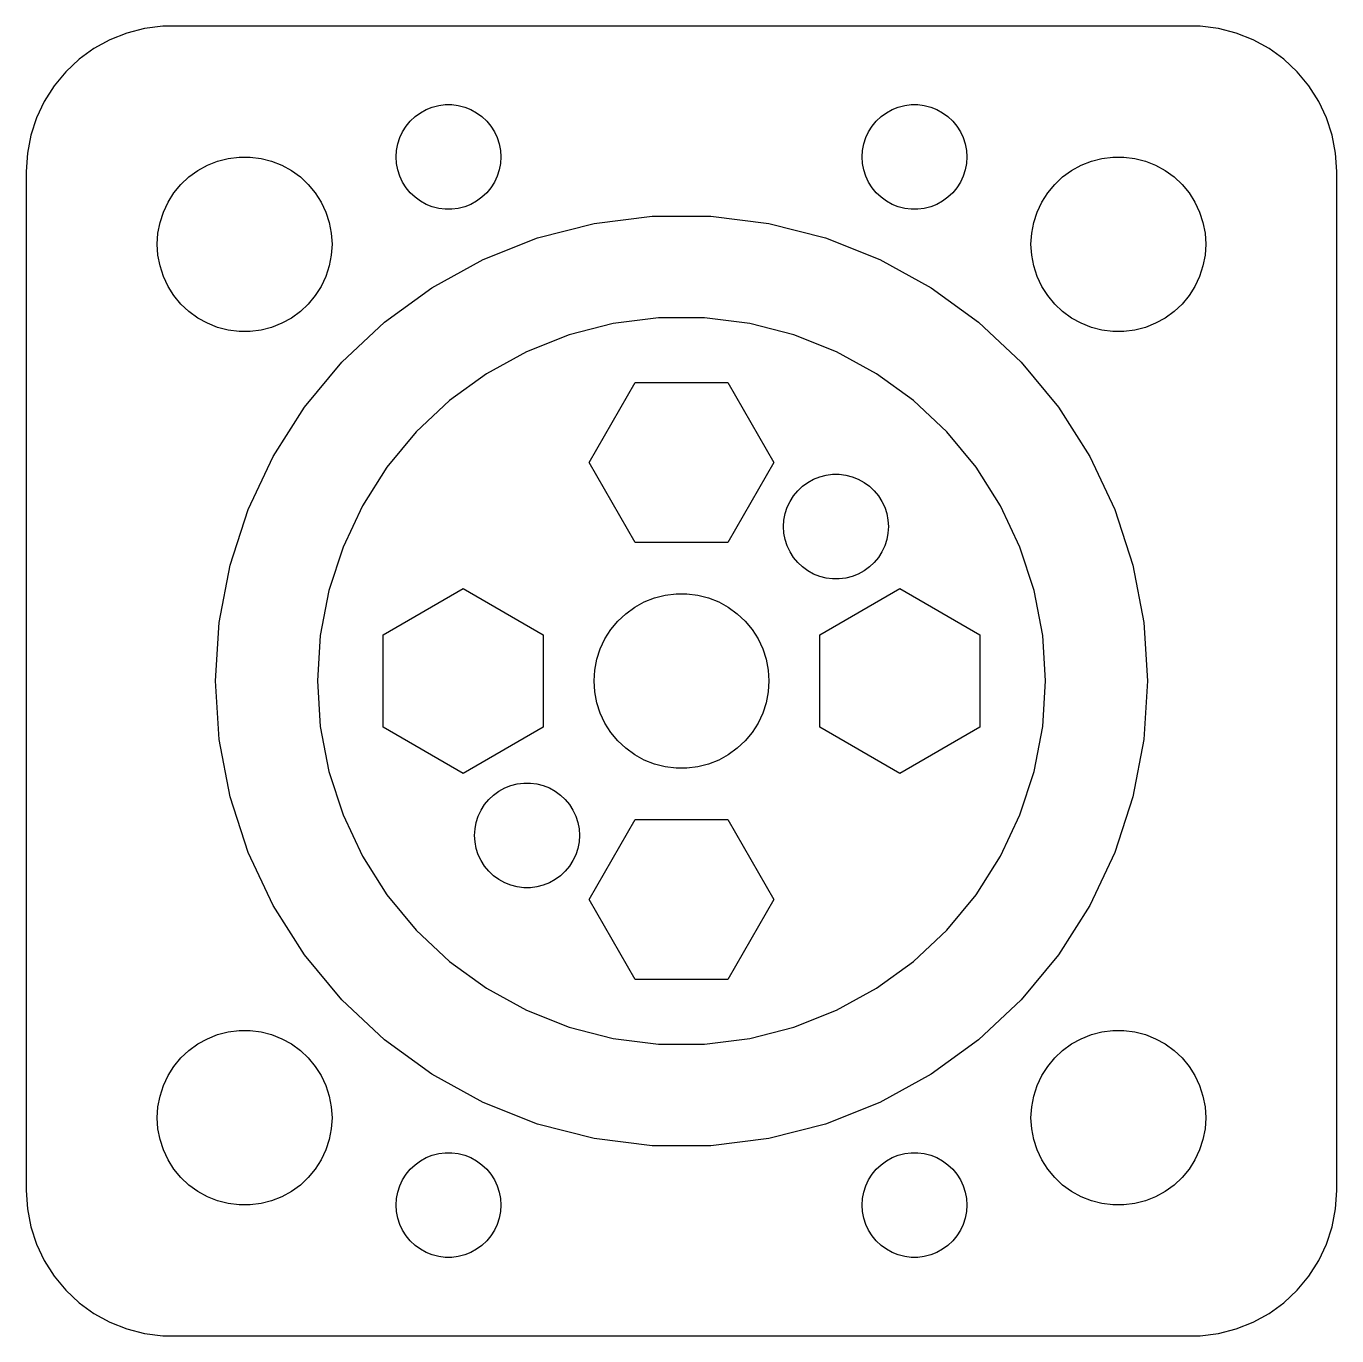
# Model space of a CAD drawing. Header units: metres. Extents: x -22 to 82, y 32 to 130.
# Drawn here: x -22.5 to 22.5, y 31.51 to 76.49 of the extents above; entities that cross this region are included whole.
import ezdxf

# ---------------------------------------------------------------- set-up
doc = ezdxf.new("R2010")
doc.units = ezdxf.units.M

msp = doc.modelspace()

# ---------------------------------------------------------------- linework, layer by layer
for p, q in [((-19.0451, 76.2553), (-19.6289, 76.0241)), ((-18.4369, 76.4114), (-19.0451, 76.2553)), ((-17.8139, 76.4901), (-18.4369, 76.4114)), ((17.8139, 76.4901), (-17.8139, 76.4901)), ((18.4369, 76.4114), (17.8139, 76.4901)), ((19.0451, 76.2553), (18.4369, 76.4114)), ((19.6289, 76.0241), (19.0451, 76.2553)), ((-20.1791, 75.7216), (-20.6871, 75.3526)), ((-19.6289, 76.0241), (-20.1791, 75.7216)), ((20.1791, 75.7216), (19.6289, 76.0241)), ((20.6871, 75.3526), (20.1791, 75.7216)), ((-20.6871, 75.3526), (-21.1448, 74.9227)), ((21.1448, 74.9227), (20.6871, 75.3526)), ((-21.1448, 74.9227), (-21.5451, 74.4389)), ((21.5451, 74.4389), (21.1448, 74.9227)), ((-21.5451, 74.4389), (-21.8815, 73.9088)), ((21.8815, 73.9088), (21.5451, 74.4389)), ((-21.8815, 73.9088), (-22.1489, 73.3406)), ((22.1489, 73.3406), (21.8815, 73.9088)), ((-9.31213, 73.2322), (-9.14735, 73.3869)), ((-9.14735, 73.3869), (-8.96448, 73.5198)), ((-8.96448, 73.5198), (-8.76639, 73.6287)), ((-8.76639, 73.6287), (-8.55623, 73.7119)), ((-8.55623, 73.7119), (-8.33728, 73.7681)), ((-8.33728, 73.7681), (-8.11302, 73.7964)), ((-8.11302, 73.7964), (-7.88696, 73.7964)), ((-7.88696, 73.7964), (-7.6627, 73.7681)), ((-7.6627, 73.7681), (-7.44376, 73.7119)), ((-7.44376, 73.7119), (-7.2336, 73.6287)), ((-7.2336, 73.6287), (-7.03551, 73.5198)), ((-7.03551, 73.5198), (-6.85263, 73.3869)), ((-6.85263, 73.3869), (-6.68785, 73.2322)), ((6.68785, 73.2322), (6.85263, 73.3869)), ((6.85263, 73.3869), (7.03551, 73.5198)), ((7.03551, 73.5198), (7.2336, 73.6287)), ((7.2336, 73.6287), (7.44376, 73.7119)), ((7.44376, 73.7119), (7.6627, 73.7681)), ((7.6627, 73.7681), (7.88696, 73.7964)), ((7.88696, 73.7964), (8.11302, 73.7964)), ((8.11302, 73.7964), (8.33728, 73.7681)), ((8.33728, 73.7681), (8.55623, 73.7119)), ((8.55623, 73.7119), (8.76639, 73.6287)), ((8.76639, 73.6287), (8.96448, 73.5198)), ((8.96448, 73.5198), (9.14735, 73.3869)), ((9.14735, 73.3869), (9.31213, 73.2322)), ((-22.1489, 73.3406), (-22.3429, 72.7434)), ((-9.57735, 72.8672), (-9.45622, 73.058)), ((-9.45622, 73.058), (-9.31213, 73.2322)), ((-6.68785, 73.2322), (-6.54376, 73.058)), ((-6.54376, 73.058), (-6.42264, 72.8672)), ((6.42264, 72.8672), (6.54376, 73.058)), ((6.54376, 73.058), (6.68785, 73.2322)), ((9.31213, 73.2322), (9.45622, 73.058)), ((9.45622, 73.058), (9.57735, 72.8672)), ((22.3429, 72.7434), (22.1489, 73.3406)), ((-22.3429, 72.7434), (-22.4606, 72.1267)), ((-9.74344, 72.4476), (-9.67358, 72.6626)), ((-9.67358, 72.6626), (-9.57735, 72.8672)), ((-6.42264, 72.8672), (-6.3264, 72.6626)), ((-6.3264, 72.6626), (-6.25655, 72.4476)), ((6.25655, 72.4476), (6.3264, 72.6626)), ((6.3264, 72.6626), (6.42264, 72.8672)), ((9.57735, 72.8672), (9.67358, 72.6626)), ((9.67358, 72.6626), (9.74344, 72.4476)), ((22.4606, 72.1267), (22.3429, 72.7434)), ((-22.4606, 72.1267), (-22.5, 71.5)), ((-9.79999, 72), (-9.7858, 72.2256)), ((-9.7858, 71.7744), (-9.79999, 72)), ((-9.7858, 72.2256), (-9.74344, 72.4476)), ((-6.25655, 72.4476), (-6.21419, 72.2256)), ((-6.21419, 72.2256), (-6.2, 72)), ((-6.2, 72), (-6.21419, 71.7744)), ((6.2, 72), (6.21419, 72.2256)), ((6.21419, 71.7744), (6.2, 72)), ((6.21419, 72.2256), (6.25655, 72.4476)), ((9.74344, 72.4476), (9.7858, 72.2256)), ((9.7858, 72.2256), (9.79999, 72)), ((9.79999, 72), (9.7858, 71.7744)), ((22.5, 71.5), (22.4606, 72.1267)), ((-16.6075, 71.533), (-16.2773, 71.7145)), ((-16.2773, 71.7145), (-15.927, 71.8532)), ((-15.927, 71.8532), (-15.5621, 71.9469)), ((-15.5621, 71.9469), (-15.1884, 71.9941)), ((-15.1884, 71.9941), (-14.8116, 71.9941)), ((-14.8116, 71.9941), (-14.4379, 71.9469)), ((-14.4379, 71.9469), (-14.0729, 71.8532)), ((-14.0729, 71.8532), (-13.7227, 71.7145)), ((-13.7227, 71.7145), (-13.3925, 71.533)), ((-9.74344, 71.5524), (-9.7858, 71.7744)), ((-9.67358, 71.3374), (-9.74344, 71.5524)), ((-6.25655, 71.5524), (-6.3264, 71.3374)), ((-6.21419, 71.7744), (-6.25655, 71.5524)), ((6.25655, 71.5524), (6.21419, 71.7744)), ((6.3264, 71.3374), (6.25655, 71.5524)), ((9.74344, 71.5524), (9.67358, 71.3374)), ((9.7858, 71.7744), (9.74344, 71.5524)), ((13.3925, 71.533), (13.7227, 71.7145)), ((13.7227, 71.7145), (14.0729, 71.8532)), ((14.0729, 71.8532), (14.4379, 71.9469)), ((14.4379, 71.9469), (14.8116, 71.9941)), ((14.8116, 71.9941), (15.1884, 71.9941)), ((15.1884, 71.9941), (15.5621, 71.9469)), ((15.5621, 71.9469), (15.927, 71.8532)), ((15.927, 71.8532), (16.2773, 71.7145)), ((16.2773, 71.7145), (16.6075, 71.533)), ((-22.5, 71.5), (-22.5, 36.5)), ((-17.1869, 71.0536), (-16.9123, 71.3115)), ((-16.9123, 71.3115), (-16.6075, 71.533)), ((-13.3925, 71.533), (-13.0877, 71.3115)), ((-13.0877, 71.3115), (-12.8131, 71.0536)), ((-9.57735, 71.1328), (-9.67358, 71.3374)), ((-9.45622, 70.942), (-9.57735, 71.1328)), ((-6.42264, 71.1328), (-6.54376, 70.942)), ((-6.3264, 71.3374), (-6.42264, 71.1328)), ((6.42264, 71.1328), (6.3264, 71.3374)), ((6.54376, 70.942), (6.42264, 71.1328)), ((9.57735, 71.1328), (9.45622, 70.942)), ((9.67358, 71.3374), (9.57735, 71.1328)), ((12.8131, 71.0536), (13.0877, 71.3115)), ((13.0877, 71.3115), (13.3925, 71.533)), ((16.6075, 71.533), (16.9123, 71.3115)), ((16.9123, 71.3115), (17.1869, 71.0536)), ((22.5, 36.5), (22.5, 71.5)), ((-17.6289, 70.4453), (-17.427, 70.7634)), ((-17.427, 70.7634), (-17.1869, 71.0536)), ((-12.8131, 71.0536), (-12.5729, 70.7634)), ((-12.5729, 70.7634), (-12.3711, 70.4453)), ((-9.31213, 70.7678), (-9.45622, 70.942)), ((-9.14735, 70.6131), (-9.31213, 70.7678)), ((-6.68785, 70.7678), (-6.85263, 70.6131)), ((-6.54376, 70.942), (-6.68785, 70.7678)), ((6.68785, 70.7678), (6.54376, 70.942)), ((6.85263, 70.6131), (6.68785, 70.7678)), ((9.31213, 70.7678), (9.14735, 70.6131)), ((9.45622, 70.942), (9.31213, 70.7678)), ((12.3711, 70.4453), (12.5729, 70.7634)), ((12.5729, 70.7634), (12.8131, 71.0536)), ((17.1869, 71.0536), (17.427, 70.7634)), ((17.427, 70.7634), (17.6289, 70.4453)), ((-17.7893, 70.1044), (-17.6289, 70.4453)), ((-12.3711, 70.4453), (-12.2107, 70.1044)), ((-8.96448, 70.4802), (-9.14735, 70.6131)), ((-8.76639, 70.3713), (-8.96448, 70.4802)), ((-8.55623, 70.2881), (-8.76639, 70.3713)), ((-8.33728, 70.2319), (-8.55623, 70.2881)), ((-8.11302, 70.2036), (-8.33728, 70.2319)), ((-7.88696, 70.2036), (-8.11302, 70.2036)), ((-7.6627, 70.2319), (-7.88696, 70.2036)), ((-7.44376, 70.2881), (-7.6627, 70.2319)), ((-7.2336, 70.3713), (-7.44376, 70.2881)), ((-7.03551, 70.4802), (-7.2336, 70.3713)), ((-6.85263, 70.6131), (-7.03551, 70.4802)), ((7.03551, 70.4802), (6.85263, 70.6131)), ((7.2336, 70.3713), (7.03551, 70.4802)), ((7.44376, 70.2881), (7.2336, 70.3713)), ((7.6627, 70.2319), (7.44376, 70.2881)), ((7.88696, 70.2036), (7.6627, 70.2319)), ((8.11302, 70.2036), (7.88696, 70.2036)), ((8.33728, 70.2319), (8.11302, 70.2036)), ((8.55623, 70.2881), (8.33728, 70.2319)), ((8.76639, 70.3713), (8.55623, 70.2881)), ((8.96448, 70.4802), (8.76639, 70.3713)), ((9.14735, 70.6131), (8.96448, 70.4802)), ((12.2107, 70.1044), (12.3711, 70.4453)), ((17.6289, 70.4453), (17.7893, 70.1044)), ((-17.9057, 69.7461), (-17.7893, 70.1044)), ((-12.2107, 70.1044), (-12.0942, 69.7461)), ((-2.99809, 69.7166), (-1.00464, 69.9684)), ((-1.00464, 69.9684), (1.00464, 69.9684)), ((1.00464, 69.9684), (2.99809, 69.7166)), ((12.0942, 69.7461), (12.2107, 70.1044)), ((17.7893, 70.1044), (17.9057, 69.7461)), ((-18, 69), (-17.9763, 69.376)), ((-17.9763, 69.376), (-17.9057, 69.7461)), ((-12.0942, 69.7461), (-12.0237, 69.376)), ((-12.0237, 69.376), (-12, 69)), ((-4.94426, 69.2169), (-2.99809, 69.7166)), ((2.99809, 69.7166), (4.94426, 69.2169)), ((12, 69), (12.0237, 69.376)), ((12.0237, 69.376), (12.0942, 69.7461)), ((17.9057, 69.7461), (17.9763, 69.376)), ((17.9763, 69.376), (18, 69)), ((-17.9763, 68.624), (-18, 69)), ((-12, 69), (-12.0237, 68.624)), ((-6.81245, 68.4772), (-4.94426, 69.2169)), ((4.94426, 69.2169), (6.81245, 68.4772)), ((12.0237, 68.624), (12, 69)), ((18, 69), (17.9763, 68.624)), ((-17.9057, 68.2539), (-17.9763, 68.624)), ((-12.0237, 68.624), (-12.0942, 68.2539)), ((-8.57323, 67.5092), (-6.81245, 68.4772)), ((6.81245, 68.4772), (8.57323, 67.5092)), ((12.0942, 68.2539), (12.0237, 68.624)), ((17.9763, 68.624), (17.9057, 68.2539)), ((-17.7893, 67.8956), (-17.9057, 68.2539)), ((-12.0942, 68.2539), (-12.2107, 67.8956)), ((12.2107, 67.8956), (12.0942, 68.2539)), ((17.9057, 68.2539), (17.7893, 67.8956)), ((-17.6289, 67.5547), (-17.7893, 67.8956)), ((-17.427, 67.2366), (-17.6289, 67.5547)), ((-12.3711, 67.5547), (-12.5729, 67.2366)), ((-12.2107, 67.8956), (-12.3711, 67.5547)), ((-10.1988, 66.3282), (-8.57323, 67.5092)), ((8.57323, 67.5092), (10.1988, 66.3282)), ((12.3711, 67.5547), (12.2107, 67.8956)), ((12.5729, 67.2366), (12.3711, 67.5547)), ((17.6289, 67.5547), (17.427, 67.2366)), ((17.7893, 67.8956), (17.6289, 67.5547)), ((-17.1869, 66.9464), (-17.427, 67.2366)), ((-12.5729, 67.2366), (-12.8131, 66.9464)), ((12.8131, 66.9464), (12.5729, 67.2366)), ((17.427, 67.2366), (17.1869, 66.9464)), ((-16.9123, 66.6884), (-17.1869, 66.9464)), ((-16.6075, 66.467), (-16.9123, 66.6884)), ((-13.0877, 66.6884), (-13.3925, 66.467)), ((-12.8131, 66.9464), (-13.0877, 66.6884)), ((13.0877, 66.6884), (12.8131, 66.9464)), ((13.3925, 66.467), (13.0877, 66.6884)), ((16.9123, 66.6884), (16.6075, 66.467)), ((17.1869, 66.9464), (16.9123, 66.6884)), ((-16.2773, 66.2855), (-16.6075, 66.467)), ((-15.927, 66.1468), (-16.2773, 66.2855)), ((-13.7227, 66.2855), (-14.0729, 66.1468)), ((-13.3925, 66.467), (-13.7227, 66.2855)), ((-11.6635, 64.9527), (-10.1988, 66.3282)), ((-2.34225, 66.2786), (-3.8627, 65.8882)), ((-0.78487, 66.4753), (-2.34225, 66.2786)), ((0.78487, 66.4753), (-0.78487, 66.4753)), ((2.34225, 66.2786), (0.78487, 66.4753)), ((3.8627, 65.8882), (2.34225, 66.2786)), ((10.1988, 66.3282), (11.6635, 64.9527)), ((13.7227, 66.2855), (13.3925, 66.467)), ((14.0729, 66.1468), (13.7227, 66.2855)), ((16.2773, 66.2855), (15.927, 66.1468)), ((16.6075, 66.467), (16.2773, 66.2855)), ((-15.5621, 66.0531), (-15.927, 66.1468)), ((-15.1884, 66.0059), (-15.5621, 66.0531)), ((-14.8116, 66.0059), (-15.1884, 66.0059)), ((-14.4379, 66.0531), (-14.8116, 66.0059)), ((-14.0729, 66.1468), (-14.4379, 66.0531)), ((-3.8627, 65.8882), (-5.32224, 65.3103)), ((5.32224, 65.3103), (3.8627, 65.8882)), ((14.4379, 66.0531), (14.0729, 66.1468)), ((14.8116, 66.0059), (14.4379, 66.0531)), ((15.1884, 66.0059), (14.8116, 66.0059)), ((15.5621, 66.0531), (15.1884, 66.0059)), ((15.927, 66.1468), (15.5621, 66.0531)), ((-5.32224, 65.3103), (-6.69783, 64.5541)), ((6.69783, 64.5541), (5.32224, 65.3103)), ((-12.9443, 63.4046), (-11.6635, 64.9527)), ((11.6635, 64.9527), (12.9443, 63.4046)), ((-6.69783, 64.5541), (-7.96779, 63.6314)), ((7.96779, 63.6314), (6.69783, 64.5541)), ((-3.17349, 61.5), (-1.58675, 64.2483)), ((-1.58675, 64.2483), (1.58675, 64.2483)), ((1.58675, 64.2483), (3.17349, 61.5)), ((-7.96779, 63.6314), (-9.11211, 62.5568)), ((9.11211, 62.5568), (7.96779, 63.6314)), ((-14.0209, 61.7081), (-12.9443, 63.4046)), ((12.9443, 63.4046), (14.0209, 61.7081)), ((-9.11211, 62.5568), (-10.1127, 61.3473)), ((10.1127, 61.3473), (9.11211, 62.5568)), ((-14.8764, 59.89), (-14.0209, 61.7081)), ((14.0209, 61.7081), (14.8764, 59.89)), ((-10.1127, 61.3473), (-10.9538, 60.0219)), ((-1.58675, 58.7517), (-3.17349, 61.5)), ((3.17349, 61.5), (1.58675, 58.7517)), ((10.9538, 60.0219), (10.1127, 61.3473)), ((4.15562, 60.6899), (4.3385, 60.8228)), ((4.3385, 60.8228), (4.53659, 60.9317)), ((4.53659, 60.9317), (4.74677, 61.0149)), ((4.74677, 61.0149), (4.96571, 61.0711)), ((4.96571, 61.0711), (5.18997, 61.0994)), ((5.18997, 61.0994), (5.41602, 61.0994)), ((5.41602, 61.0994), (5.64027, 61.0711)), ((5.64027, 61.0711), (5.85922, 61.0149)), ((5.85922, 61.0149), (6.0694, 60.9317)), ((6.0694, 60.9317), (6.26749, 60.8228)), ((6.26749, 60.8228), (6.45035, 60.6899)), ((3.72565, 60.1702), (3.84676, 60.361)), ((3.84676, 60.361), (3.99084, 60.5352)), ((3.99084, 60.5352), (4.15562, 60.6899)), ((6.45035, 60.6899), (6.61514, 60.5352)), ((6.61514, 60.5352), (6.75922, 60.361)), ((6.75922, 60.361), (6.88034, 60.1702)), ((-15.4973, 57.979), (-14.8764, 59.89)), ((-10.9538, 60.0219), (-11.6222, 58.6015)), ((3.55954, 59.7506), (3.62939, 59.9656)), ((3.62939, 59.9656), (3.72565, 60.1702)), ((6.88034, 60.1702), (6.97659, 59.9656)), ((6.97659, 59.9656), (7.04645, 59.7506)), ((11.6222, 58.6015), (10.9538, 60.0219)), ((14.8764, 59.89), (15.4973, 57.979)), ((3.50299, 59.303), (3.51718, 59.5286)), ((3.51718, 59.5286), (3.55954, 59.7506)), ((7.04645, 59.7506), (7.08879, 59.5286)), ((7.08879, 59.5286), (7.103, 59.303)), ((3.51718, 59.0774), (3.50299, 59.303)), ((3.55954, 58.8553), (3.51718, 59.0774)), ((7.08879, 59.0774), (7.04645, 58.8553)), ((7.103, 59.303), (7.08879, 59.0774)), ((-11.6222, 58.6015), (-12.1073, 57.1086)), ((1.58675, 58.7517), (-1.58675, 58.7517)), ((3.62939, 58.6404), (3.55954, 58.8553)), ((3.72565, 58.4358), (3.62939, 58.6404)), ((6.97659, 58.6404), (6.88034, 58.4358)), ((7.04645, 58.8553), (6.97659, 58.6404)), ((12.1073, 57.1086), (11.6222, 58.6015)), ((3.84676, 58.245), (3.72565, 58.4358)), ((3.99084, 58.0708), (3.84676, 58.245)), ((4.15562, 57.9161), (3.99084, 58.0708)), ((6.61514, 58.0708), (6.45035, 57.9161)), ((6.75922, 58.245), (6.61514, 58.0708)), ((6.88034, 58.4358), (6.75922, 58.245)), ((-15.8738, 56.0053), (-15.4973, 57.979)), ((4.3385, 57.7832), (4.15562, 57.9161)), ((4.53659, 57.6743), (4.3385, 57.7832)), ((4.74677, 57.5911), (4.53659, 57.6743)), ((6.0694, 57.6743), (5.85922, 57.5911)), ((6.26749, 57.7832), (6.0694, 57.6743)), ((6.45035, 57.9161), (6.26749, 57.7832)), ((15.4973, 57.979), (15.8738, 56.0053)), ((-10.2483, 55.5867), (-7.49998, 57.1735)), ((-7.49998, 57.1735), (-4.75166, 55.5867)), ((4.96571, 57.5349), (4.74677, 57.5911)), ((4.75166, 55.5867), (7.5, 57.1735)), ((5.18997, 57.5065), (4.96571, 57.5349)), ((5.41602, 57.5065), (5.18997, 57.5065)), ((5.64027, 57.5349), (5.41602, 57.5065)), ((5.85922, 57.5911), (5.64027, 57.5349)), ((7.5, 57.1735), (10.2483, 55.5867)), ((-12.1073, 57.1086), (-12.4014, 55.5667)), ((-1.60747, 56.533), (-1.27733, 56.7145)), ((-1.27733, 56.7145), (-0.92705, 56.8532)), ((-0.92705, 56.8532), (-0.56213, 56.9469)), ((-0.56213, 56.9469), (-0.18837, 56.9941)), ((-0.18837, 56.9941), (0.18837, 56.9941)), ((0.18837, 56.9941), (0.56213, 56.9469)), ((0.56213, 56.9469), (0.92705, 56.8532)), ((0.92705, 56.8532), (1.27733, 56.7145)), ((1.27733, 56.7145), (1.60747, 56.533)), ((12.4014, 55.5667), (12.1073, 57.1086)), ((-2.1869, 56.0536), (-1.91226, 56.3115)), ((-1.91226, 56.3115), (-1.60747, 56.533)), ((1.60747, 56.533), (1.91226, 56.3115)), ((1.91226, 56.3115), (2.1869, 56.0536)), ((-16, 54), (-15.8738, 56.0053)), ((-2.42705, 55.7634), (-2.1869, 56.0536)), ((2.1869, 56.0536), (2.42705, 55.7634)), ((15.8738, 56.0053), (16, 54)), ((-12.4014, 55.5667), (-12.5, 54)), ((-10.2483, 52.4133), (-10.2483, 55.5867)), ((-4.75166, 55.5867), (-4.75166, 52.4133)), ((-2.78932, 55.1044), (-2.62891, 55.4453)), ((-2.62891, 55.4453), (-2.42705, 55.7634)), ((2.42705, 55.7634), (2.62891, 55.4453)), ((2.62891, 55.4453), (2.78932, 55.1044)), ((4.75166, 52.4133), (4.75166, 55.5867)), ((10.2483, 55.5867), (10.2483, 52.4133)), ((12.5, 54), (12.4014, 55.5667)), ((-2.90575, 54.7461), (-2.78932, 55.1044)), ((2.78932, 55.1044), (2.90575, 54.7461)), ((-2.97633, 54.376), (-2.90575, 54.7461)), ((2.90575, 54.7461), (2.97633, 54.376)), ((-15.8738, 51.9947), (-16, 54)), ((-12.5, 54), (-12.4014, 52.4333)), ((-3, 54), (-2.97633, 54.376)), ((-2.97633, 53.624), (-3, 54)), ((2.97633, 54.376), (3, 54)), ((3, 54), (2.97633, 53.624)), ((12.4014, 52.4333), (12.5, 54)), ((16, 54), (15.8738, 51.9947)), ((-2.90575, 53.2539), (-2.97633, 53.624)), ((2.97633, 53.624), (2.90575, 53.2539)), ((-2.78932, 52.8956), (-2.90575, 53.2539)), ((2.90575, 53.2539), (2.78932, 52.8956)), ((-2.62891, 52.5547), (-2.78932, 52.8956)), ((2.78932, 52.8956), (2.62891, 52.5547)), ((-12.4014, 52.4333), (-12.1073, 50.8914)), ((-7.5, 50.8265), (-10.2483, 52.4133)), ((-4.75166, 52.4133), (-7.5, 50.8265)), ((-2.42705, 52.2366), (-2.62891, 52.5547)), ((-2.1869, 51.9464), (-2.42705, 52.2366)), ((2.42705, 52.2366), (2.1869, 51.9464)), ((2.62891, 52.5547), (2.42705, 52.2366)), ((7.49998, 50.8265), (4.75166, 52.4133)), ((10.2483, 52.4133), (7.49998, 50.8265)), ((12.1073, 50.8914), (12.4014, 52.4333)), ((-15.4973, 50.021), (-15.8738, 51.9947)), ((-1.91226, 51.6885), (-2.1869, 51.9464)), ((2.1869, 51.9464), (1.91226, 51.6885)), ((15.8738, 51.9947), (15.4973, 50.021)), ((-1.60747, 51.467), (-1.91226, 51.6885)), ((-1.27733, 51.2855), (-1.60747, 51.467)), ((1.60747, 51.467), (1.27733, 51.2855)), ((1.91226, 51.6885), (1.60747, 51.467)), ((-12.1073, 50.8914), (-11.6222, 49.3985)), ((-0.92705, 51.1468), (-1.27733, 51.2855)), ((-0.56213, 51.0531), (-0.92705, 51.1468)), ((-0.18837, 51.0059), (-0.56213, 51.0531)), ((0.18837, 51.0059), (-0.18837, 51.0059)), ((0.56213, 51.0531), (0.18837, 51.0059)), ((0.92705, 51.1468), (0.56213, 51.0531)), ((1.27733, 51.2855), (0.92705, 51.1468)), ((11.6222, 49.3985), (12.1073, 50.8914)), ((-6.0694, 50.3257), (-5.85922, 50.4089)), ((-5.85922, 50.4089), (-5.64027, 50.4651)), ((-5.64027, 50.4651), (-5.41602, 50.4935)), ((-5.41602, 50.4935), (-5.18997, 50.4935)), ((-5.18997, 50.4935), (-4.96571, 50.4651)), ((-4.96571, 50.4651), (-4.74677, 50.4089)), ((-4.74677, 50.4089), (-4.53659, 50.3257)), ((-14.8764, 48.11), (-15.4973, 50.021)), ((-6.61514, 49.9292), (-6.45035, 50.0839)), ((-6.45035, 50.0839), (-6.26749, 50.2168)), ((-6.26749, 50.2168), (-6.0694, 50.3257)), ((-4.53659, 50.3257), (-4.3385, 50.2168)), ((-4.3385, 50.2168), (-4.15562, 50.0839)), ((-4.15562, 50.0839), (-3.99084, 49.9292)), ((15.4973, 50.021), (14.8764, 48.11)), ((-6.97659, 49.3596), (-6.88034, 49.5642)), ((-6.88034, 49.5642), (-6.75922, 49.755)), ((-6.75922, 49.755), (-6.61514, 49.9292)), ((-3.99084, 49.9292), (-3.84676, 49.755)), ((-3.84676, 49.755), (-3.72565, 49.5642)), ((-3.72565, 49.5642), (-3.62939, 49.3596)), ((-11.6222, 49.3985), (-10.9538, 47.9781)), ((-7.08879, 48.9226), (-7.04645, 49.1447)), ((-7.04645, 49.1447), (-6.97659, 49.3596)), ((-3.62939, 49.3596), (-3.55954, 49.1447)), ((-3.55954, 49.1447), (-3.51718, 48.9226)), ((-3.17349, 46.5), (-1.58675, 49.2483)), ((-1.58675, 49.2483), (1.58675, 49.2483)), ((1.58675, 49.2483), (3.17349, 46.5)), ((10.9538, 47.9781), (11.6222, 49.3985)), ((-7.103, 48.697), (-7.08879, 48.9226)), ((-7.08879, 48.4714), (-7.103, 48.697)), ((-3.51718, 48.9226), (-3.50299, 48.697)), ((-3.50299, 48.697), (-3.51718, 48.4714)), ((-7.04645, 48.2494), (-7.08879, 48.4714)), ((-6.97659, 48.0344), (-7.04645, 48.2494)), ((-3.55954, 48.2494), (-3.62939, 48.0344)), ((-3.51718, 48.4714), (-3.55954, 48.2494)), ((-14.0209, 46.2919), (-14.8764, 48.11)), ((-10.9538, 47.9781), (-10.1127, 46.6527)), ((-6.88034, 47.8298), (-6.97659, 48.0344)), ((-6.75922, 47.639), (-6.88034, 47.8298)), ((-3.72565, 47.8298), (-3.84676, 47.639)), ((-3.62939, 48.0344), (-3.72565, 47.8298)), ((10.1127, 46.6527), (10.9538, 47.9781)), ((14.8764, 48.11), (14.0209, 46.2919)), ((-6.61514, 47.4648), (-6.75922, 47.639)), ((-6.45035, 47.3101), (-6.61514, 47.4648)), ((-6.26749, 47.1772), (-6.45035, 47.3101)), ((-4.15562, 47.3101), (-4.3385, 47.1772)), ((-3.99084, 47.4648), (-4.15562, 47.3101)), ((-3.84676, 47.639), (-3.99084, 47.4648)), ((-6.0694, 47.0683), (-6.26749, 47.1772)), ((-5.85922, 46.9851), (-6.0694, 47.0683)), ((-5.64027, 46.9289), (-5.85922, 46.9851)), ((-5.41602, 46.9006), (-5.64027, 46.9289)), ((-5.18997, 46.9006), (-5.41602, 46.9006)), ((-4.96571, 46.9289), (-5.18997, 46.9006)), ((-4.74677, 46.9851), (-4.96571, 46.9289)), ((-4.53659, 47.0683), (-4.74677, 46.9851)), ((-4.3385, 47.1772), (-4.53659, 47.0683)), ((-10.1127, 46.6527), (-9.11211, 45.4432)), ((-1.58675, 43.7517), (-3.17349, 46.5)), ((3.17349, 46.5), (1.58675, 43.7517)), ((9.11211, 45.4432), (10.1127, 46.6527)), ((-12.9443, 44.5954), (-14.0209, 46.2919)), ((14.0209, 46.2919), (12.9443, 44.5954)), ((-9.11211, 45.4432), (-7.96779, 44.3686)), ((7.96779, 44.3686), (9.11211, 45.4432)), ((-11.6635, 43.0473), (-12.9443, 44.5954)), ((12.9443, 44.5954), (11.6635, 43.0473)), ((-7.96779, 44.3686), (-6.69783, 43.4459)), ((6.69783, 43.4459), (7.96779, 44.3686)), ((1.58675, 43.7517), (-1.58675, 43.7517)), ((-6.69783, 43.4459), (-5.32224, 42.6897)), ((5.32224, 42.6897), (6.69783, 43.4459)), ((-10.1988, 41.6718), (-11.6635, 43.0473)), ((11.6635, 43.0473), (10.1988, 41.6718)), ((-5.32224, 42.6897), (-3.8627, 42.1118)), ((3.8627, 42.1118), (5.32224, 42.6897)), ((-16.2773, 41.7145), (-15.927, 41.8532)), ((-15.927, 41.8532), (-15.5621, 41.9469)), ((-15.5621, 41.9469), (-15.1884, 41.9941)), ((-15.1884, 41.9941), (-14.8116, 41.9941)), ((-14.8116, 41.9941), (-14.4379, 41.9469)), ((-14.4379, 41.9469), (-14.0729, 41.8532)), ((-14.0729, 41.8532), (-13.7227, 41.7145)), ((-3.8627, 42.1118), (-2.34225, 41.7214)), ((2.34225, 41.7214), (3.8627, 42.1118)), ((13.7227, 41.7145), (14.0729, 41.8532)), ((14.0729, 41.8532), (14.4379, 41.9469)), ((14.4379, 41.9469), (14.8116, 41.9941)), ((14.8116, 41.9941), (15.1884, 41.9941)), ((15.1884, 41.9941), (15.5621, 41.9469)), ((15.5621, 41.9469), (15.927, 41.8532)), ((15.927, 41.8532), (16.2773, 41.7145)), ((-16.9123, 41.3116), (-16.6075, 41.533)), ((-16.6075, 41.533), (-16.2773, 41.7145)), ((-13.7227, 41.7145), (-13.3925, 41.533)), ((-13.3925, 41.533), (-13.0877, 41.3116)), ((-8.57323, 40.4908), (-10.1988, 41.6718)), ((-2.34225, 41.7214), (-0.78487, 41.5247)), ((-0.78487, 41.5247), (0.78487, 41.5247)), ((0.78487, 41.5247), (2.34225, 41.7214)), ((10.1988, 41.6718), (8.57323, 40.4908)), ((13.0877, 41.3116), (13.3925, 41.533)), ((13.3925, 41.533), (13.7227, 41.7145)), ((16.2773, 41.7145), (16.6075, 41.533)), ((16.6075, 41.533), (16.9123, 41.3116)), ((-17.427, 40.7634), (-17.1869, 41.0536)), ((-17.1869, 41.0536), (-16.9123, 41.3116)), ((-13.0877, 41.3116), (-12.8131, 41.0536)), ((-12.8131, 41.0536), (-12.5729, 40.7634)), ((12.5729, 40.7634), (12.8131, 41.0536)), ((12.8131, 41.0536), (13.0877, 41.3116)), ((16.9123, 41.3116), (17.1869, 41.0536)), ((17.1869, 41.0536), (17.427, 40.7634)), ((-17.6289, 40.4453), (-17.427, 40.7634)), ((-12.5729, 40.7634), (-12.3711, 40.4453)), ((12.3711, 40.4453), (12.5729, 40.7634)), ((17.427, 40.7634), (17.6289, 40.4453)), ((-17.9057, 39.7461), (-17.7893, 40.1044)), ((-17.7893, 40.1044), (-17.6289, 40.4453)), ((-12.3711, 40.4453), (-12.2107, 40.1044)), ((-12.2107, 40.1044), (-12.0942, 39.7461)), ((-6.81245, 39.5228), (-8.57323, 40.4908)), ((8.57323, 40.4908), (6.81245, 39.5228)), ((12.0942, 39.7461), (12.2107, 40.1044)), ((12.2107, 40.1044), (12.3711, 40.4453)), ((17.6289, 40.4453), (17.7893, 40.1044)), ((17.7893, 40.1044), (17.9057, 39.7461)), ((-17.9763, 39.376), (-17.9057, 39.7461)), ((-12.0942, 39.7461), (-12.0237, 39.376)), ((12.0237, 39.376), (12.0942, 39.7461)), ((17.9057, 39.7461), (17.9763, 39.376)), ((-18, 39), (-17.9763, 39.376)), ((-12.0237, 39.376), (-12, 39)), ((-4.94426, 38.7831), (-6.81245, 39.5228)), ((6.81245, 39.5228), (4.94426, 38.7831)), ((12, 39), (12.0237, 39.376)), ((17.9763, 39.376), (18, 39)), ((-17.9763, 38.624), (-18, 39)), ((-12, 39), (-12.0237, 38.624)), ((-2.99809, 38.2834), (-4.94426, 38.7831)), ((4.94426, 38.7831), (2.99809, 38.2834)), ((12.0237, 38.624), (12, 39)), ((18, 39), (17.9763, 38.624)), ((-17.9057, 38.2539), (-17.9763, 38.624)), ((-17.7893, 37.8956), (-17.9057, 38.2539)), ((-12.0942, 38.2539), (-12.2107, 37.8956)), ((-12.0237, 38.624), (-12.0942, 38.2539)), ((-1.00464, 38.0316), (-2.99809, 38.2834)), ((2.99809, 38.2834), (1.00464, 38.0316)), ((12.0942, 38.2539), (12.0237, 38.624)), ((12.2107, 37.8956), (12.0942, 38.2539)), ((17.9057, 38.2539), (17.7893, 37.8956)), ((17.9763, 38.624), (17.9057, 38.2539)), ((-17.6289, 37.5547), (-17.7893, 37.8956)), ((-12.2107, 37.8956), (-12.3711, 37.5547)), ((1.00464, 38.0316), (-1.00464, 38.0316)), ((12.3711, 37.5547), (12.2107, 37.8956)), ((17.7893, 37.8956), (17.6289, 37.5547)), ((-17.427, 37.2366), (-17.6289, 37.5547)), ((-12.3711, 37.5547), (-12.5729, 37.2366)), ((-9.31213, 37.2322), (-9.14735, 37.3869)), ((-9.14735, 37.3869), (-8.96448, 37.5198)), ((-8.96448, 37.5198), (-8.76639, 37.6287)), ((-8.76639, 37.6287), (-8.55623, 37.7119)), ((-8.55623, 37.7119), (-8.33728, 37.7681)), ((-8.33728, 37.7681), (-8.11302, 37.7964)), ((-8.11302, 37.7964), (-7.88696, 37.7964)), ((-7.88696, 37.7964), (-7.6627, 37.7681)), ((-7.6627, 37.7681), (-7.44376, 37.7119)), ((-7.44376, 37.7119), (-7.2336, 37.6287)), ((-7.2336, 37.6287), (-7.03551, 37.5198)), ((-7.03551, 37.5198), (-6.85263, 37.3869)), ((-6.85263, 37.3869), (-6.68785, 37.2322)), ((6.68785, 37.2322), (6.85263, 37.3869)), ((6.85263, 37.3869), (7.03551, 37.5198)), ((7.03551, 37.5198), (7.2336, 37.6287)), ((7.2336, 37.6287), (7.44376, 37.7119)), ((7.44376, 37.7119), (7.6627, 37.7681)), ((7.6627, 37.7681), (7.88696, 37.7964)), ((7.88696, 37.7964), (8.11302, 37.7964)), ((8.11302, 37.7964), (8.33728, 37.7681)), ((8.33728, 37.7681), (8.55623, 37.7119)), ((8.55623, 37.7119), (8.76639, 37.6287)), ((8.76639, 37.6287), (8.96448, 37.5198)), ((8.96448, 37.5198), (9.14735, 37.3869)), ((9.14735, 37.3869), (9.31213, 37.2322)), ((12.5729, 37.2366), (12.3711, 37.5547)), ((17.6289, 37.5547), (17.427, 37.2366)), ((-17.1869, 36.9464), (-17.427, 37.2366)), ((-16.9123, 36.6885), (-17.1869, 36.9464)), ((-12.8131, 36.9464), (-13.0877, 36.6885)), ((-12.5729, 37.2366), (-12.8131, 36.9464)), ((-9.57735, 36.8672), (-9.45622, 37.058)), ((-9.45622, 37.058), (-9.31213, 37.2322)), ((-6.68785, 37.2322), (-6.54376, 37.058)), ((-6.54376, 37.058), (-6.42264, 36.8672)), ((6.42264, 36.8672), (6.54376, 37.058)), ((6.54376, 37.058), (6.68785, 37.2322)), ((9.31213, 37.2322), (9.45622, 37.058)), ((9.45622, 37.058), (9.57735, 36.8672)), ((12.8131, 36.9464), (12.5729, 37.2366)), ((13.0877, 36.6885), (12.8131, 36.9464)), ((17.1869, 36.9464), (16.9123, 36.6885)), ((17.427, 37.2366), (17.1869, 36.9464)), ((-22.5, 36.5), (-22.4606, 35.8733)), ((-16.6075, 36.467), (-16.9123, 36.6885)), ((-16.2773, 36.2855), (-16.6075, 36.467)), ((-13.3925, 36.467), (-13.7227, 36.2855)), ((-13.0877, 36.6885), (-13.3925, 36.467)), ((-9.74344, 36.4476), (-9.67358, 36.6626)), ((-9.67358, 36.6626), (-9.57735, 36.8672)), ((-6.42264, 36.8672), (-6.3264, 36.6626)), ((-6.3264, 36.6626), (-6.25655, 36.4476)), ((6.25655, 36.4476), (6.3264, 36.6626)), ((6.3264, 36.6626), (6.42264, 36.8672)), ((9.57735, 36.8672), (9.67358, 36.6626)), ((9.67358, 36.6626), (9.74344, 36.4476)), ((13.3925, 36.467), (13.0877, 36.6885)), ((13.7227, 36.2855), (13.3925, 36.467)), ((16.6075, 36.467), (16.2773, 36.2855)), ((16.9123, 36.6885), (16.6075, 36.467)), ((22.4606, 35.8733), (22.5, 36.5)), ((-15.927, 36.1468), (-16.2773, 36.2855)), ((-15.5621, 36.0531), (-15.927, 36.1468)), ((-15.1884, 36.0059), (-15.5621, 36.0531)), ((-14.8116, 36.0059), (-15.1884, 36.0059)), ((-14.4379, 36.0531), (-14.8116, 36.0059)), ((-14.0729, 36.1468), (-14.4379, 36.0531)), ((-13.7227, 36.2855), (-14.0729, 36.1468)), ((-9.79999, 36), (-9.7858, 36.2256)), ((-9.7858, 35.7744), (-9.79999, 36)), ((-9.7858, 36.2256), (-9.74344, 36.4476)), ((-6.25655, 36.4476), (-6.21419, 36.2256)), ((-6.21419, 36.2256), (-6.2, 36)), ((-6.2, 36), (-6.21419, 35.7744)), ((6.2, 36), (6.21419, 36.2256)), ((6.21419, 35.7744), (6.2, 36)), ((6.21419, 36.2256), (6.25655, 36.4476)), ((9.74344, 36.4476), (9.7858, 36.2256)), ((9.7858, 36.2256), (9.79999, 36)), ((9.79999, 36), (9.7858, 35.7744)), ((14.0729, 36.1468), (13.7227, 36.2855)), ((14.4379, 36.0531), (14.0729, 36.1468)), ((14.8116, 36.0059), (14.4379, 36.0531)), ((15.1884, 36.0059), (14.8116, 36.0059)), ((15.5621, 36.0531), (15.1884, 36.0059)), ((15.927, 36.1468), (15.5621, 36.0531)), ((16.2773, 36.2855), (15.927, 36.1468)), ((-22.4606, 35.8733), (-22.3429, 35.2566)), ((-9.74344, 35.5524), (-9.7858, 35.7744)), ((-9.67358, 35.3374), (-9.74344, 35.5524)), ((-6.25655, 35.5524), (-6.3264, 35.3374)), ((-6.21419, 35.7744), (-6.25655, 35.5524)), ((6.25655, 35.5524), (6.21419, 35.7744)), ((6.3264, 35.3374), (6.25655, 35.5524)), ((9.74344, 35.5524), (9.67358, 35.3374)), ((9.7858, 35.7744), (9.74344, 35.5524)), ((22.3429, 35.2566), (22.4606, 35.8733)), ((-22.3429, 35.2566), (-22.1489, 34.6594)), ((-9.57735, 35.1328), (-9.67358, 35.3374)), ((-9.45622, 34.942), (-9.57735, 35.1328)), ((-6.42264, 35.1328), (-6.54376, 34.942)), ((-6.3264, 35.3374), (-6.42264, 35.1328)), ((6.42264, 35.1328), (6.3264, 35.3374)), ((6.54376, 34.942), (6.42264, 35.1328)), ((9.57735, 35.1328), (9.45622, 34.942)), ((9.67358, 35.3374), (9.57735, 35.1328)), ((22.1489, 34.6594), (22.3429, 35.2566)), ((-22.1489, 34.6594), (-21.8815, 34.0912)), ((-9.31213, 34.7678), (-9.45622, 34.942)), ((-9.14735, 34.6131), (-9.31213, 34.7678)), ((-6.68785, 34.7678), (-6.85263, 34.6131)), ((-6.54376, 34.942), (-6.68785, 34.7678)), ((6.68785, 34.7678), (6.54376, 34.942)), ((6.85263, 34.6131), (6.68785, 34.7678)), ((9.31213, 34.7678), (9.14735, 34.6131)), ((9.45622, 34.942), (9.31213, 34.7678)), ((21.8815, 34.0912), (22.1489, 34.6594)), ((-8.96448, 34.4802), (-9.14735, 34.6131)), ((-8.76639, 34.3713), (-8.96448, 34.4802)), ((-8.55623, 34.2881), (-8.76639, 34.3713)), ((-8.33728, 34.2319), (-8.55623, 34.2881)), ((-8.11302, 34.2036), (-8.33728, 34.2319)), ((-7.88696, 34.2036), (-8.11302, 34.2036)), ((-7.6627, 34.2319), (-7.88696, 34.2036)), ((-7.44376, 34.2881), (-7.6627, 34.2319)), ((-7.2336, 34.3713), (-7.44376, 34.2881)), ((-7.03551, 34.4802), (-7.2336, 34.3713)), ((-6.85263, 34.6131), (-7.03551, 34.4802)), ((7.03551, 34.4802), (6.85263, 34.6131)), ((7.2336, 34.3713), (7.03551, 34.4802)), ((7.44376, 34.2881), (7.2336, 34.3713)), ((7.6627, 34.2319), (7.44376, 34.2881)), ((7.88696, 34.2036), (7.6627, 34.2319)), ((8.11302, 34.2036), (7.88696, 34.2036)), ((8.33728, 34.2319), (8.11302, 34.2036)), ((8.55623, 34.2881), (8.33728, 34.2319)), ((8.76639, 34.3713), (8.55623, 34.2881)), ((8.96448, 34.4802), (8.76639, 34.3713)), ((9.14735, 34.6131), (8.96448, 34.4802)), ((-21.8815, 34.0912), (-21.5451, 33.5611)), ((21.5451, 33.5611), (21.8815, 34.0912)), ((-21.5451, 33.5611), (-21.1448, 33.0773)), ((21.1448, 33.0773), (21.5451, 33.5611)), ((-21.1448, 33.0773), (-20.6871, 32.6474)), ((20.6871, 32.6474), (21.1448, 33.0773)), ((-20.6871, 32.6474), (-20.1791, 32.2784)), ((20.1791, 32.2784), (20.6871, 32.6474)), ((-20.1791, 32.2784), (-19.6289, 31.9759)), ((-19.6289, 31.9759), (-19.0451, 31.7447)), ((19.0451, 31.7447), (19.6289, 31.9759)), ((19.6289, 31.9759), (20.1791, 32.2784)), ((-19.0451, 31.7447), (-18.4369, 31.5886)), ((-18.4369, 31.5886), (-17.8139, 31.5099)), ((-17.8139, 31.5099), (17.8139, 31.5099)), ((17.8139, 31.5099), (18.4369, 31.5886)), ((18.4369, 31.5886), (19.0451, 31.7447))]:
    msp.add_line(p, q)

doc.saveas('drawing.dxf')
